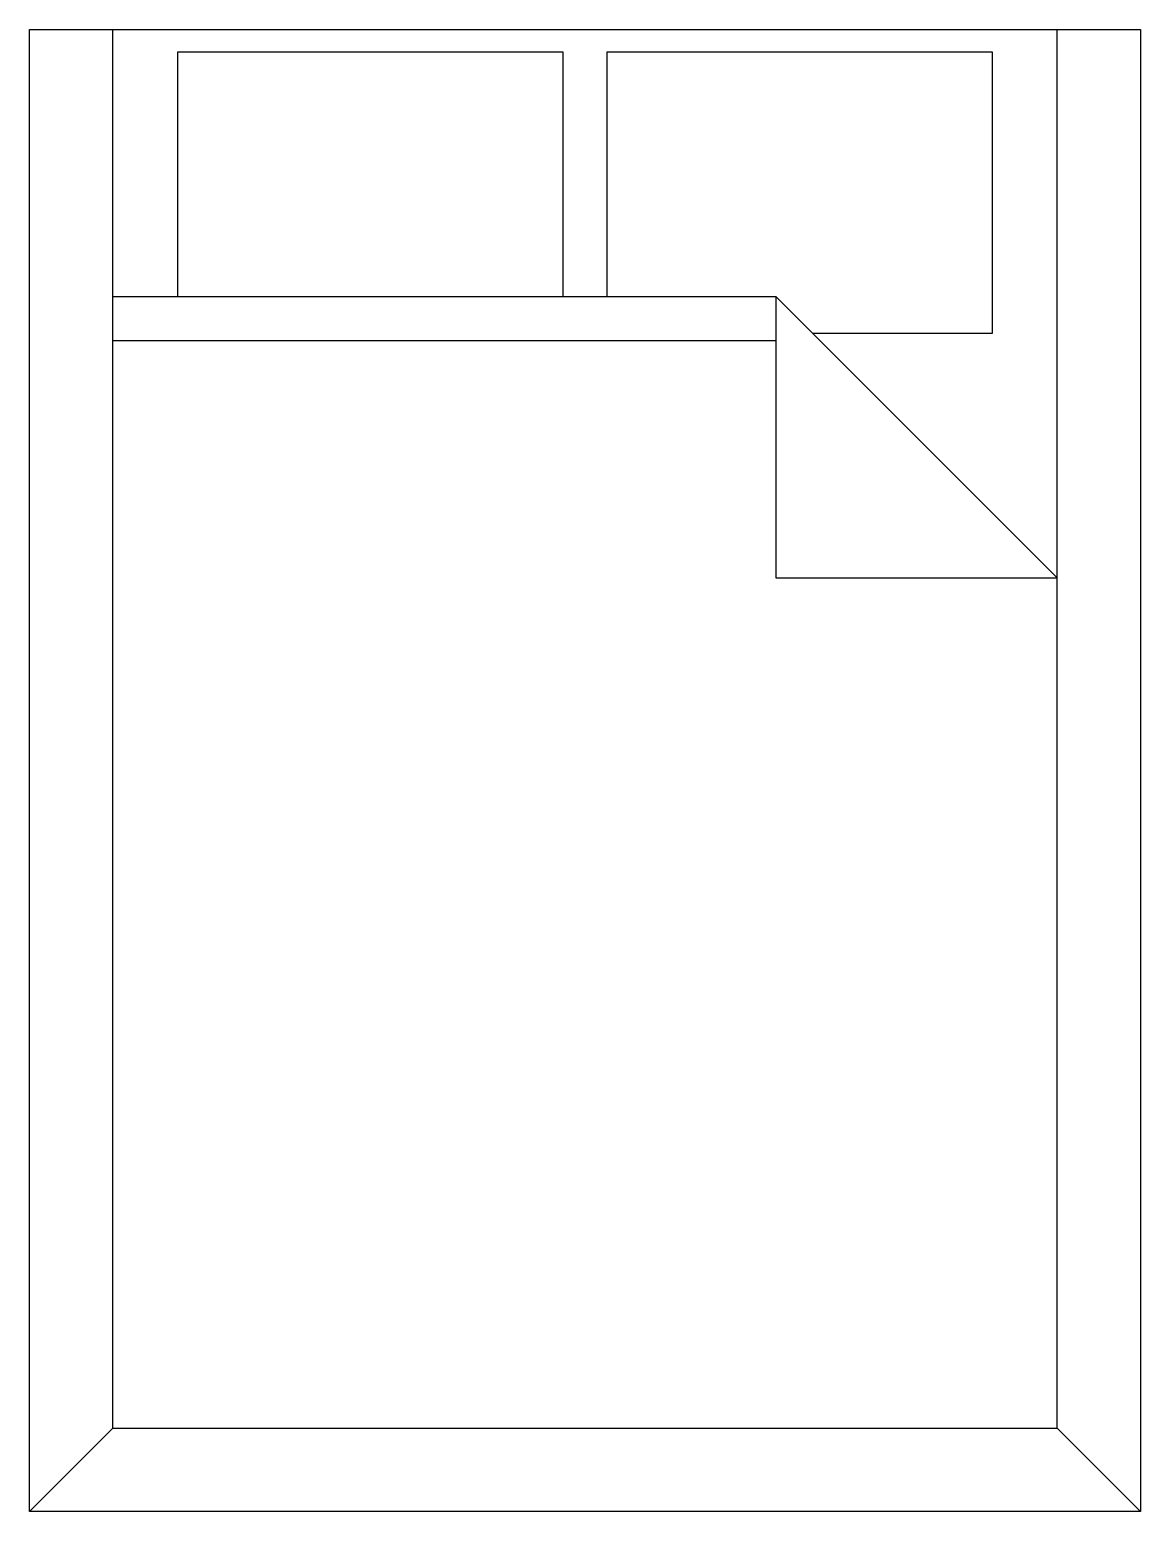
# Model space of a CAD drawing. Extents: x 0 to 60, y -80 to 0.
import ezdxf

# ---------------------------------------------------------------- set-up
doc = ezdxf.new("R2010")
doc.units = 0
doc.header["$MEASUREMENT"] = 0
doc.layers.get('0').update_dxf_attribs({"linetype": 'CONTINUOUS'})

msp = doc.modelspace()

# ---------------------------------------------------------------- linework, layer by layer
at = {"color": 0, "linetype": 'Continuous'}
for p, q in [((0, -80.00001), (0, 0)), ((0, 0), (60, 0)), ((4.5, -75.50001), (4.5, 0)), ((55.5, -75.50001), (55.5, 0)), ((60, 0), (60, -80.00001)), ((8, -1.2), (28.8, -1.2)), ((8, -14.40001), (8, -1.2)), ((28.8, -1.2), (28.8, -14.40001)), ((31.2, -1.2), (52, -1.2)), ((31.2, -14.40001), (31.2, -1.2)), ((52, -1.2), (52, -16.40001)), ((4.5, -14.40001), (40.3, -14.40001)), ((55.5, -29.6), (40.3, -14.40001)), ((40.3, -14.40001), (40.3, -29.6)), ((52, -16.40001), (42.2994, -16.40001)), ((40.3, -16.80001), (4.5, -16.80001)), ((40.3, -29.6), (55.5, -29.6)), ((0, -80.00001), (4.5, -75.50001)), ((4.5, -75.50001), (55.5, -75.50001)), ((60, -80.00001), (55.5, -75.50001)), ((60, -80.00001), (0, -80.00001))]:
    msp.add_line(p, q, dxfattribs=at)

doc.saveas('drawing.dxf')
